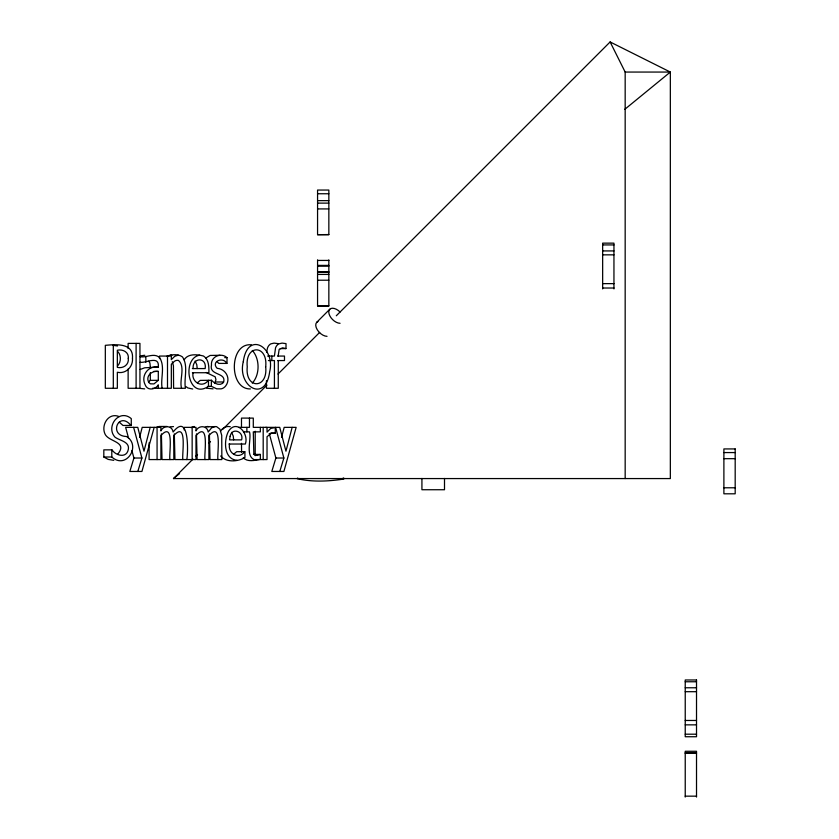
<?xml version="1.0" encoding="UTF-8"?>
<svg xmlns="http://www.w3.org/2000/svg" width="839" height="839" viewBox="0 0 839 839"><rect width="100%" height="100%" fill="white"/><g stroke="black" fill="none" stroke-linecap="round" stroke-linejoin="round"><path stroke-width="1.26" d="M214.595 383.402L215.948 379.742L215.203 376.826L206.205 372.464M197.322 382.857L200.259 380.403L211.575 380.256C214.134 383.329 218.811 385.877 222.587 383.402L223.614 381.986C226.478 372.201 208.974 375.767 211.47 365.112C210.537 356.774 220.846 352.118 227.012 357.613L227.012 363.413L218.822 363.413L217.27 361.945M266.571 352.254L267.557 347.828A8.768 6.198 -90 0 1 270.829 343.864L274.091 343.109L278.024 343.623M193.117 368.573C192.204 357.183 207.034 356.795 205.167 368.573L192.362 368.573M139.589 437.402L142.2 427.355L160.91 427.355L160.91 430.931C163.311 425.048 172.257 425.226 173.107 432.033C189.792 410.995 188.009 454.822 186.772 459.573M150.181 427.355L143.983 451.204L137.764 427.355L125.64 427.355L128.619 438.398M281.558 437.402L284.169 427.355L296.146 427.355L283.897 471.455L271.805 471.455L275.884 458.021L269.267 433.49M292.15 427.355L285.952 451.204L279.733 427.355L267.61 427.355M154.177 427.355L141.927 471.455L129.835 471.455L133.915 458.021L131.933 450.658M137.827 471.455L141.906 458.021L133.621 427.355M279.796 471.455L283.876 458.021L275.591 427.355M184.15 359.816C188.083 353.313 197.207 354.425 203.52 356.03C209.005 359.543 208.953 366.937 208.901 372.726L192.414 372.726M220.594 431.12C222.503 427.796 226.415 425.772 230.222 426.673M117.45 366.045C121.078 362.479 121.351 355.746 118.11 351.877M316.743 322.281L329.779 309.245M336.303 315.768L610.121 41.95L670.34 72.06L670.34 478.566L173.495 478.566L192.918 459.143M195.697 456.374L197.543 454.518M208.649 443.422L210.495 441.566M222.524 429.547L266.928 385.143M278.024 374.037L319.649 332.412M148.482 382.164L150.317 380.34L158.298 380.34L158.298 371.404L153.736 371.404M158.298 380.34L153.988 383.905L150.401 383.822L149.038 382.762C144.948 376.333 151.786 370.387 158.298 371.404M208.25 380.403C202.304 388.761 190.988 381.944 193.117 372.726M244.694 451.697C238.748 460.055 227.432 453.238 229.561 444.03M297.73 478.041L297.111 478.639C312.045 482.194 328.395 481.397 343.591 479.1L344.21 478.503L343.224 477.915M205.807 358.022L210.159 355.453L219.975 355.275M117.607 454.308C128.252 441.681 109.101 442.09 105.179 434.35C100.617 425.436 108.42 412.022 119.086 416.574M252.287 383.119C259.996 374.855 259.964 358.756 252.319 350.471M173.495 478.566L179.577 473.595M624.709 109.395L670.34 72.06L625.17 72.06L610.121 41.95M233.766 454.151L236.703 451.697L244.915 451.697L244.915 457.612C237.815 461.702 226.362 462.75 220.688 455.986M155.918 427.628L159.169 426.464L167.15 426.464M190.988 427.628L194.249 426.464M260.132 454.413L257.049 455.451L254.951 454.948L253.829 453.427L253.294 431.854L260.352 431.854L260.352 427.355M166.73 356.313C171.46 354.394 178.172 353.754 182.472 356.921C188.628 365.982 183.72 378.221 185.409 388.279L173.589 388.279L173.432 365.794L172.289 361.661M140.155 369.496L144.686 367.786L158.298 367.073C159.609 354.897 146.07 363.297 140.134 362.259M140.134 356.753C146.51 357.917 154.166 352.422 159.651 357.676C165.356 366.601 160.354 378.452 162.116 388.279M170.233 426.82L173.495 426.621M205.314 426.82L216.567 426.621L219.933 429.201L221.727 435.336L221.853 459.573L210.033 459.573L209.404 433.878M215.162 426.464L211.575 427.88L208.187 432.033C207.338 425.226 198.382 425.048 195.99 430.931L195.99 427.355L184.171 427.355L184.171 429.935M178.246 355.159L174.722 356.313L171.334 359.637L171.334 356.061L159.515 356.061L159.515 358.631M144.686 388.897L140.239 388.415M140.889 355.799L144.811 355.275M199.766 355.159C181.371 357.98 187.863 400.392 208.471 386.318L208.471 380.403M158.298 367.073C148.063 365.322 140.616 375.82 145.178 384.828C147.318 390.943 155.488 389.81 158.298 384.839L158.298 388.279M250.379 388.929C228.607 389.516 229.037 342.49 251.427 344.819M243.237 457.685C247.369 462.299 254.962 460.433 260.352 459.29L260.352 454.413L253.514 454.413M213.075 388.866L206.677 388.184M317.562 193.746L328.846 193.746M317.562 200.636L328.846 200.636M317.562 203.122L328.846 203.122M317.562 208.921L328.846 208.921M317.562 234.679L328.846 234.679L328.846 190.054L317.562 190.054L317.562 234.679L328.846 234.563M602.654 244.925L613.949 244.925M602.654 250.924L613.949 250.924M602.654 254.846L613.949 254.846M317.562 260.436L328.846 260.436M317.562 265.397L328.846 265.397M317.562 266.183L328.846 266.183M317.562 274.416L328.846 274.416M317.562 280.216L328.846 280.216M602.654 283.634L613.949 283.634M602.654 288.018L613.949 288.018M317.562 305.857L328.846 305.826M280.31 348.584L286.015 348.584L286.015 343.623L282.072 343.109L278.81 343.864A8.768 6.198 -90 0 0 275.538 347.828L274.426 356.061L267.589 356.061M277.636 356.061L284.484 356.061L284.484 360.56L277.636 360.56M224.726 357.613L227.012 357.613M268.417 360.56L274.426 360.56L274.426 388.279M215.633 381.986L223.614 381.986M207.946 386.339L211.365 386.339L216.724 388.835L221.066 388.866A12.291 8.694 -90 0 0 225.565 386.108C231.249 378.861 225.995 369.024 217.165 368.311C210.62 361.682 223.059 356.187 226.803 363.413M152.593 388.279L171.334 388.279L171.334 364.22L174.302 361.41A9.25 6.544 -90 0 1 178.539 360.476C185.702 366.811 179.074 380.151 181.57 388.279M238.895 427.355L249.466 427.355L249.466 418.095M243.457 431.854L249.466 431.854C251.91 439.206 244.118 457.769 256.115 460.212M270.494 433.186L275.265 433.186L275.265 427.533L270.682 428.435L267.022 432.148L267.022 427.355L253.294 427.355L253.294 418.095L241.485 418.095L241.485 427.355M228.858 444.03L245.345 444.03C249.099 433.711 236.682 418.913 228.586 431.12C223.594 440.318 223.625 459.258 237.122 460.328M723.889 452.567L735.184 452.567M119.274 422.174L122.987 425.457L131.272 425.457L131.272 418.619C119.117 408.278 105.336 426.736 115.037 437.203C120.26 440.957 131.272 441.817 127.832 451.151C125.2 458.356 115.132 455.095 112.09 449.851L103.816 449.851L103.816 457.003L111.797 457.003C126.353 470.123 141.55 445.331 126.427 436.5C108.063 435.766 118.719 410.376 130.968 425.457M133.915 458.021L141.906 458.021M275.884 458.021L283.876 458.021M723.889 458.681L735.184 458.681M255.203 459.573L267.022 459.573L267.022 436.7L271.458 433.165L275.056 433.186M723.889 487.784L735.184 487.784M685.232 681.761L696.517 681.761M685.232 687.77L696.517 687.77M685.232 691.693L696.517 691.693M685.232 720.47L696.517 720.47M685.232 724.854L696.517 724.854M685.232 734.198L696.517 734.198M685.232 752.919L696.517 752.919M685.232 753.212L696.517 753.212M685.232 796.159L696.517 796.159M265.732 427.355L267.284 427.533M112.95 345.332L117.544 345.962M113.789 460.349L108.168 459.384L103.816 457.003M192.697 389.023L187.863 387.943L185.901 386.58M207.181 426.464L208.575 426.621M170.265 355.159L171.848 355.358M285.805 348.584L282.628 347.839L279.167 349.381L278.139 356.061M148.765 361.158L149.908 362.962L150.317 367.073M195.109 361.043L196.819 364.797L197.186 368.573M231.554 432.347L233.263 436.091L233.63 439.877M196.473 433.878L197.102 459.573L208.921 459.573L208.838 435.609C223.122 419.92 216.577 456.353 218.014 459.573M174.323 433.878L174.952 459.573L195.99 459.573L195.99 435.514C210.243 420.066 203.573 456.426 205.083 459.573M161.392 433.878L162.021 459.573L173.841 459.573L173.757 435.609C188.041 419.92 181.497 456.353 182.933 459.573M241.59 452.252L241.485 443.328M696.517 797.05L696.517 751.272L685.232 751.272L685.232 797.05M625.17 72.06L625.17 478.566M613.949 288.91L613.949 243.142L602.654 243.142L602.654 288.91M444.502 478.45L444.502 489.735L421.923 489.735L421.923 478.45M328.846 259.912L328.846 305.973L317.562 305.973L317.562 259.912M278.265 360.56L278.265 388.279L266.445 388.279L266.445 380.717M271.836 356.061L271.836 360.56M263.194 427.355L263.194 459.573M255.203 431.225L255.203 455.703M246.876 427.355L246.876 431.854M211.365 380.256L211.365 386.339M192.152 427.355L192.152 459.573M170.002 459.573C168.492 456.426 175.162 420.066 160.91 435.514L160.91 459.573L149.09 459.573L149.09 442.824M167.496 356.061L167.496 388.279M157.071 427.355L157.071 459.573M150.317 372.673L150.317 380.34M145.839 356.753L145.839 362.259M136.107 343.392L136.107 388.279M128.126 348.521L128.126 343.392L139.945 343.392L139.945 388.279L128.126 388.279L128.126 369.045M113.307 345.332L113.307 388.279M111.797 449.851L111.797 457.003M327.032 336.334A9.219 5.328 45 0 1 317.289 329.79A9.219 5.328 45 0 1 317.939 321.536M340.068 323.288A9.219 5.328 45 0 1 328.773 312.003A9.219 5.328 45 0 1 340.068 312.003M265.701 366.811C268.05 389.359 244.904 389.348 247.243 366.811C244.841 344.179 268.092 344.231 265.701 366.811M243.279 361.724C237.059 386.297 265.449 403.664 269.665 371.782C275.842 347.325 247.505 330.021 243.279 361.724M132.478 358.274C133.254 366.674 125.934 374.246 117.345 372.264L117.345 388.279L105.326 388.279L105.326 345.332C115.635 344.441 133.705 342.574 132.478 358.274M128.283 358.421C129.164 364.797 123.144 368.782 117.345 367.388L117.345 350.23C122.809 348.993 129.154 352.16 128.283 358.421M230.127 436.28L229.561 439.877L241.611 439.877C244.118 431.466 231.889 427.03 230.127 436.28M328.846 271.972L317.562 271.972L328.846 272.088M735.184 448.928L723.889 448.928L723.889 493.804L735.184 493.804L735.184 448.928M696.517 679.978L685.232 679.978L685.232 736.736L696.517 736.736L696.517 679.978"/></g></svg>
